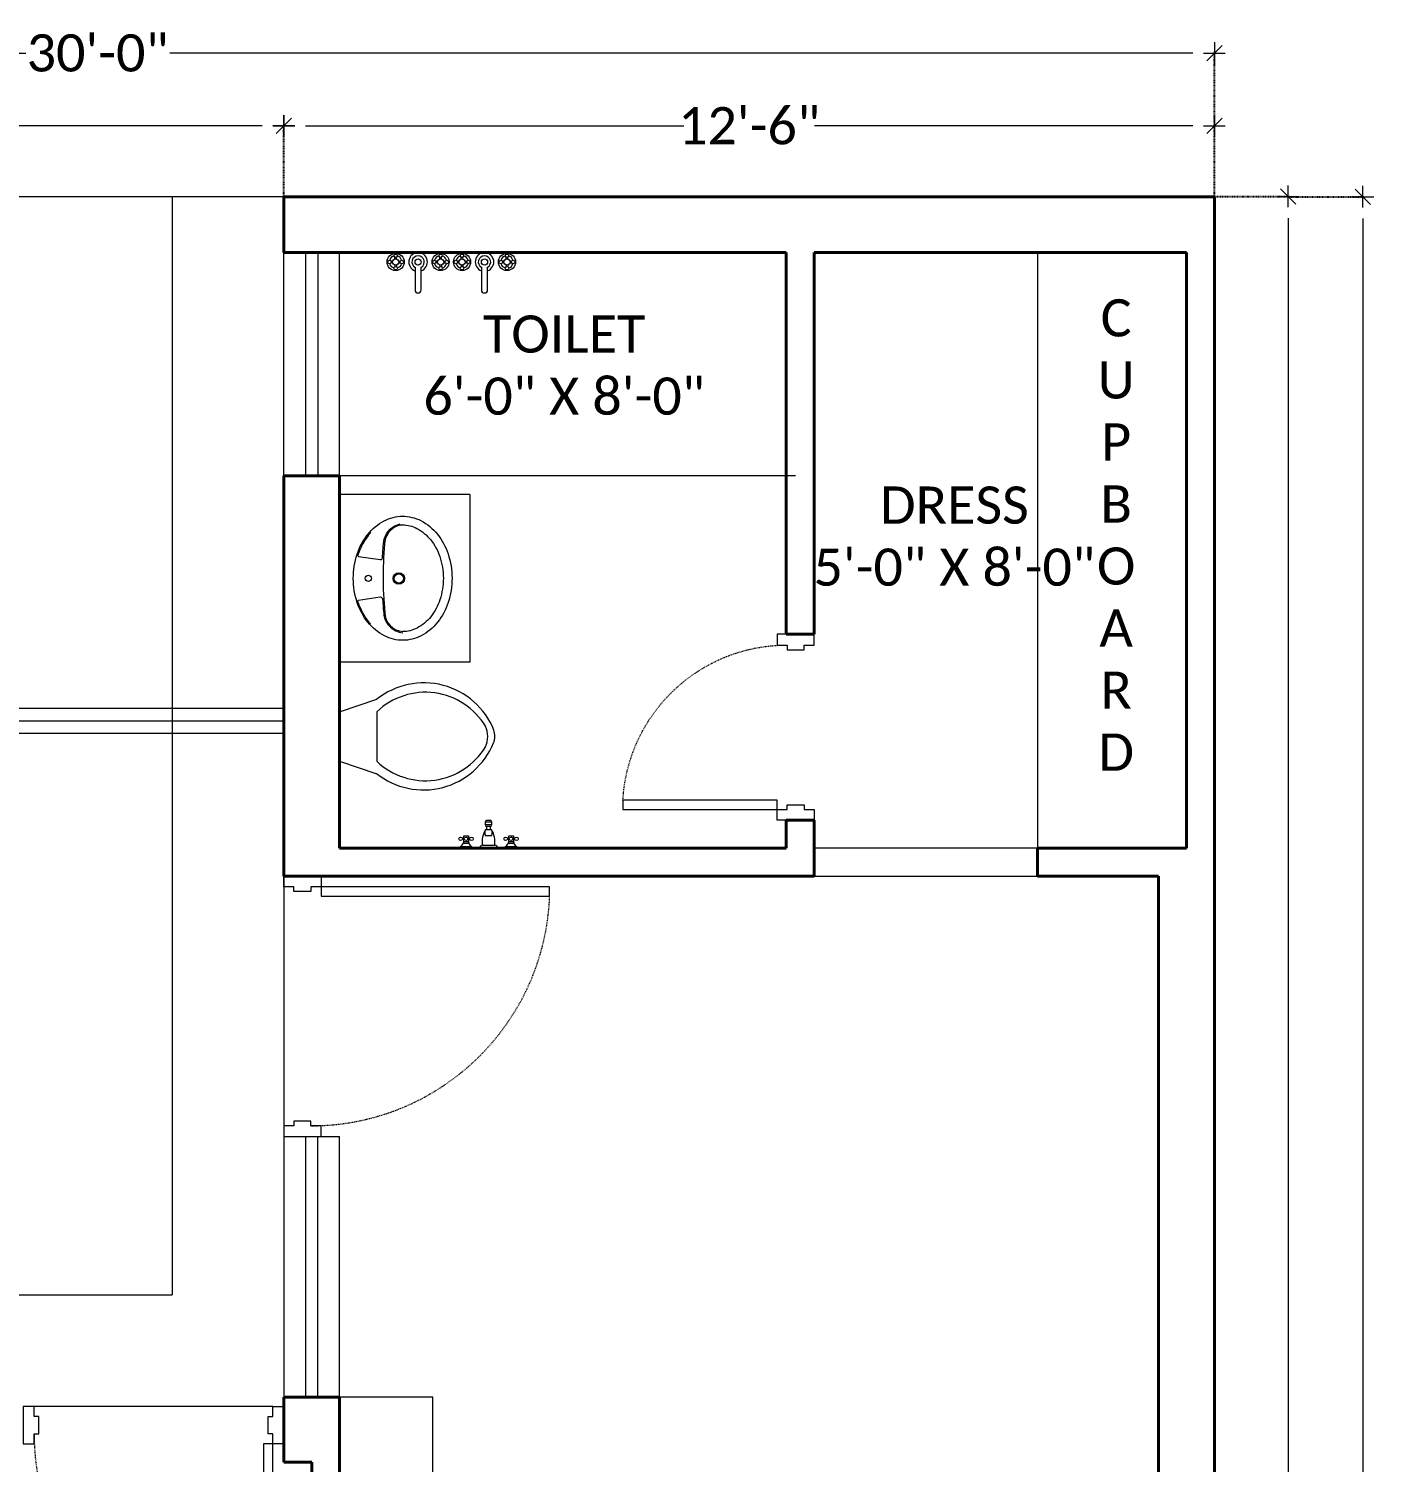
# Model space of a CAD drawing. Extents: x -454308 to 890911, y -14103 to 1343694.
# Drawn here: x 200175.7 to 200394.7, y 659012.1 to 659243.2 of the extents above; entities that cross this region are included whole.
import ezdxf
from ezdxf.lldxf.tags import DXFTag

# ---------------------------------------------------------------- set-up
doc = ezdxf.new("R2010")
doc.units = 0
doc.header["$MEASUREMENT"] = 0
doc.header["$PDMODE"] = 32
for name, pattern in [('0', [0]), ('DOT2', [3.175, 0, -3.175]), ('HIDDEN', [9.525, 6.35, -3.175])]:
    doc.linetypes.add(name, pattern=pattern)
for name, color, linetype, lineweight in [('AR- Dim', 159, 'Continuous', 9), ('AR-DOOR', 45, 'Continuous', 9), ('AR-FUR', 11, 'Continuous', 9), ('AR-Furn', 30, 'Continuous', 9), ('AR-GLASS', 4, 'Continuous', 13), ('AR-Projection', 210, 'DASHED2', 15), ('AR-RAILING', 11, 'Continuous', 9), ('AR-TEXT', 163, 'Continuous', 9), ('AR-WALL', 1, 'Continuous', 40), ('AR-Wall 2', 13, 'Continuous', 15), ('AR-WINDOW', 5, 'Continuous', 13), ('fixture', 150, 'Continuous', 15), ('FLOOR LINE', 142, '0', 5)]:
    doc.layers.add(name, color=color, linetype=linetype, lineweight=lineweight)
doc.styles.add('AA_06.0', font='CANDARA.TTF', dxfattribs={"height": 6})
tags = doc.linetypes.add('DASHED2', pattern=[0.375, 0.25, -0.125]).pattern_tags.tags
tags[6:7] = [DXFTag(74, 4), DXFTag(75, 0), DXFTag(340, '0'), DXFTag(46, 1.0), DXFTag(50, 0.0), DXFTag(44, 0.0), DXFTag(45, 0.0)]
tags[4:5] = [DXFTag(74, 4), DXFTag(75, 0), DXFTag(340, '0'), DXFTag(46, 1.0), DXFTag(50, 0.0), DXFTag(44, 0.0), DXFTag(45, 0.0)]
doc.dimstyles.new('AA_06.0', dxfattribs={"dimtxt": 6, "dimasz": 3.5, "dimexe": 0.18, "dimexo": 0.0625, "dimgap": 0.09, "dimtad": 0, "dimzin": 1, "dimdsep": 46, "dimlunit": 4, "dimtxsty": 'AA_06.0', "dimblk": 'DIM ARROW', "dimcen": 0.09, "dimclrd": 4, "dimclre": 256, "dimadec": 0, "dimazin": 0, "dimtfac": 1, "dimtofl": 0, "dimtmove": 0, "dimatfit": 3, "dimfxl": 1, "dimtolj": 1, "dimtzin": 0, "dimlwd": -1, "dimarcsym": 0})

# ---------------------------------------------------------------- blocks, each defined once
blk = doc.blocks.new('door 42')
at = {"lineweight": 15, "ltscale": 0.1}
blk.add_lwpolyline([(-0.75, 3), (0.75, 3), (0.75, 39.85), (-0.75, 39.85)], close=True, dxfattribs=at)
at = {"lineweight": 20, "ltscale": 0.1}
for points in [[(-2.5, 3), (-0.75, 3), (-0.75, 1.38), (0, 1.38), (0, -1.38), (-0.75, -1.38), (-0.75, -3), (-2.5, -3), (-2.5, 3)], [(39.5, 3), (37.75, 3), (37.75, 1.38), (37, 1.38), (37, -1.38), (37.75, -1.38), (37.75, -3), (39.5, -3), (39.5, 3)]]:
    blk.add_lwpolyline(points, dxfattribs=at)
at = {"linetype": 'HIDDEN', "ltscale": 0.002}
blk.add_arc((-0.75, 1.38), 38.5, 0, 87.7671, dxfattribs=at)
blk = doc.blocks.new('door 30')
at = {"lineweight": 20, "ltscale": 0.1}
for points in [[(3, 27.5), (3, 25.75), (1.38, 25.75), (1.38, 25), (-1.38, 25), (-1.38, 25.75), (-3, 25.75), (-3, 27.5), (3, 27.5)], [(3, -2.5), (3, -0.75), (1.38, -0.75), (1.38, 0), (-1.38, 0), (-1.38, -0.75), (-3, -0.75), (-3, -2.5), (3, -2.5)]]:
    blk.add_lwpolyline(points, dxfattribs=at)
at = {"lineweight": 15, "ltscale": 0.1}
blk.add_lwpolyline([(3, -0.75), (3, 0.75), (27.83, 0.75), (27.83, -0.75)], close=True, dxfattribs=at)
at = {"linetype": 'HIDDEN', "ltscale": 0.002}
blk.add_arc((1.38, -0.75), 26.5, 3.2449, 90, dxfattribs=at)
blk = doc.blocks.new('4T4T')
for p, q in [((81000.78, -5598.59), (80998.78, -5592.59)), ((81000.78, -5592.59), (81008.78, -5592.59)), ((81008.78, -5598.59), (81010.78, -5592.59))]:
    blk.add_line(p, q)
for centre, radius, start, end in [((81008.3, -5585.01), 12.17, 112.0284, 218.5307), ((81004.78, -5577.59), 4, 74.8605, 105.1395), ((81001.22, -5585.07), 12.17, 321.4691, 67.9714), ((81008.98, -5584.77), 11.33, 121.053, 223.6321), ((81004.78, -5578.71), 4, 65.7318, 114.2682), ((81000.58, -5584.77), 11.33, 316.3677, 58.9468)]:
    blk.add_arc(centre, radius, start, end)
blk = doc.blocks.new('Faucet - Bathroom top')
for p, q in [((-4.11, 0.12), (-4.38, 0.12)), ((-3.75, 0.48), (-3.75, 0.75)), ((-3.5, 0.48), (-3.5, 0.75)), ((-3.15, 0.12), (-2.88, 0.12)), ((3.14, 0.12), (2.88, 0.12)), ((3.5, 0.48), (3.5, 0.75)), ((3.75, 0.48), (3.75, 0.75)), ((4.1, 0.12), (4.38, 0.12)), ((-4.1, -0.12), (-4.38, -0.12)), ((-3.75, -0.48), (-3.75, -0.75)), ((-3.5, -0.48), (-3.5, -0.75)), ((-3.14, -0.12), (-2.88, -0.12)), ((-0.5, -0.86), (-0.5, -4.5)), ((0.5, -4.5), (0.5, -0.86)), ((3.15, -0.12), (2.88, -0.12)), ((3.5, -0.48), (3.5, -0.75)), ((3.75, -0.48), (3.75, -0.75)), ((4.11, -0.12), (4.38, -0.12))]:
    blk.add_line(p, q)
for centre, radius in [((-3.62, 0), 1.38), ((-4.62, 0), 0.28), ((-3.62, 0), 0.5), ((-3.62, 1), 0.28), ((-2.62, 0), 0.28), ((0, 0), 0.5), ((3.62, 0), 1.38), ((2.62, 0), 0.28), ((3.62, 0), 0.5), ((3.62, 1), 0.28), ((4.62, 0), 0.28), ((-3.62, -1), 0.28), ((3.62, -1), 0.28)]:
    blk.add_circle(centre, radius)
for centre, radius, start, end in [((-3.62, 0), 1, 105.2407, 164.2093), ((-3.62, 0), 1, 16.4413, 74.0789), ((0, 0), 1.5, 289.6514, 250.3603), ((0, 0), 1, 300.3431, 239.7554), ((3.62, 0), 1, 106.12, 164.0884), ((3.62, 0), 1, 16.2342, 73.9047), ((-3.62, 0), 1, 196.2342, 253.9047), ((-3.62, 0), 1, 286.12, 344.0884), ((3.62, 0), 1, 196.4413, 254.0789), ((3.62, 0), 1, 285.2407, 344.2093), ((0, -4.5), 0.5, 180, 0)]:
    blk.add_arc(centre, radius, start, end)
blk = doc.blocks.new('WASH-2')
blk.add_lwpolyline([(-8408.7, 58004.87, -0.120605), (-8409.51, 58001.52, -0.10507), (-8412.01, 57998.47, -0.088649), (-8415.59, 57996.53, -0.079738), (-8420.04, 57995.8, -0.079738), (-8424.5, 57996.51, -0.088649), (-8428.09, 57998.43, -0.10507), (-8430.6, 58001.47, -0.120605), (-8431.43, 58004.82, -0.120605), (-8430.62, 58008.17, -0.10507), (-8428.12, 58011.22, -0.088649), (-8424.54, 58013.16, -0.079738), (-8420.09, 58013.88, -0.079738), (-8415.63, 58013.18, -0.088649), (-8412.04, 58011.25, -0.10507), (-8409.53, 58008.21, -0.120605)], format="xyb", close=True)
blk.add_lwpolyline([(-8408.7, 58004.87, -0.120605), (-8409.51, 58001.52, -0.10507), (-8412.01, 57998.47, -0.088649), (-8415.59, 57996.53, -0.079738), (-8420.04, 57995.8, -0.079738), (-8424.5, 57996.51, -0.088649), (-8428.09, 57998.43, -0.10507), (-8430.6, 58001.47, -0.120605), (-8431.43, 58004.82, -0.120605), (-8430.62, 58008.17, -0.10507), (-8428.12, 58011.22, -0.088649), (-8424.54, 58013.16, -0.079738), (-8420.09, 58013.88, -0.079738), (-8415.63, 58013.18, -0.088649), (-8412.04, 58011.25, -0.10507), (-8409.53, 58008.21, -0.120605)], format="xyb", close=True)
for points in [[(-8429.82, 58004.44, -0.017243), (-8429.84, 58004.82, -0.120605), (-8429.2, 58007.43, -0.10507), (-8427.12, 58009.97, -0.088649), (-8424.04, 58011.64, -0.079738), (-8420.08, 58012.29, -0.079738), (-8416.12, 58011.66, -0.088649), (-8413.03, 58010, -0.10507), (-8410.94, 58007.47, -0.120605), (-8410.29, 58004.86, -0.120605)], [(-8429.82, 58004.44, -0.017243), (-8429.84, 58004.82, -0.120605), (-8429.2, 58007.43, -0.10507), (-8427.12, 58009.97, -0.088649), (-8424.04, 58011.64, -0.079738), (-8420.08, 58012.29, -0.079738), (-8416.12, 58011.66, -0.088649), (-8413.03, 58010, -0.10507), (-8410.94, 58007.47, -0.120605), (-8410.29, 58004.86, -0.120605)], [(-8428.44, 57998.99, 0.016805), (-8427.96, 57998.59, 0.092161), (-8424.31, 57996.65, 0.435128), (-8424.05, 57996.78), (-8423.48, 58000.73, 0.44775), (-8423.76, 58001.13, -0.015365), (-8427.24, 58001.44, -0.272514), (-8430.02, 58004.4, -0.272514)], [(-8428.44, 57998.99, 0.016805), (-8427.96, 57998.59, 0.092161), (-8424.31, 57996.65, 0.435128), (-8424.05, 57996.78), (-8423.48, 58000.73, 0.44775), (-8423.76, 58001.13, -0.015365), (-8427.24, 58001.44, -0.272514), (-8430.02, 58004.4, -0.272514)], [(-8411.69, 57998.99, -0.016805), (-8412.17, 57998.59, -0.092161), (-8415.83, 57996.65, -0.435128), (-8416.08, 57996.78), (-8416.65, 58000.73, -0.396344), (-8416.2, 58001.17, 0.011856), (-8413.29, 58001.4, 0.340407), (-8410.1, 58004.85)], [(-8411.69, 57998.99, -0.016805), (-8412.17, 57998.59, -0.092161), (-8415.83, 57996.65, -0.435128), (-8416.08, 57996.78), (-8416.65, 58000.73, -0.396344), (-8416.2, 58001.17, 0.011856), (-8413.29, 58001.4, 0.340407), (-8410.1, 58004.85)]]:
    blk.add_lwpolyline(points, format="xyb")
for centre, radius in [((-8420.02, 58004.14), 1.05), ((-8420.02, 58004.14), 1.05), ((-8420.02, 58004.14), 0.84), ((-8420.02, 58004.14), 0.84), ((-8420.07, 57998.56), 0.577), ((-8420.07, 57998.56), 0.577)]:
    blk.add_circle(centre, radius)
for centre, radius, start, end in [((-8426.11, 58005.28), 3.81, 192.7297, 253.7047), ((-8426.11, 58005.28), 3.81, 192.7297, 253.7047), ((-8413.88, 58005.17), 3.6, 271.2814, 355.1225), ((-8413.88, 58005.17), 3.6, 271.2814, 355.1225), ((-8420.22, 58065.6), 64.35, 263.7877, 275.7231), ((-8420.22, 58065.6), 64.35, 263.7877, 275.7231)]:
    blk.add_arc(centre, radius, start, end)
blk = doc.blocks.new('Faucet - Bathroom front')
for p, q in [((-0.5, 4.25), (0.5, 4.25)), ((0.5, 3.75), (-0.5, 3.75)), ((-0.5, 3), (0.5, 3)), ((-0.25, 3), (-0.25, 3.5)), ((0.25, 3.5), (0.25, 3)), ((-5, 0), (-2.25, 0)), ((-4.5087, 0.25), (-2.7408, 0.25)), ((-4, 1.625), (-4.25, 1.625)), ((-4, 1.375), (-4.25, 1.375)), ((-3.1442, 0.75), (-4.0979, 0.75)), ((-3.25, 1.625), (-3, 1.625)), ((-3.25, 1.375), (-3, 1.375)), ((-1.5, 0), (1.5, 0)), ((-1, 0.5), (1, 0.5)), ((0.5, 2), (-0.5, 2)), ((2.25, 0), (5, 0)), ((2.7413, 0.25), (4.5092, 0.25)), ((3.25, 1.625), (3, 1.625)), ((3.25, 1.375), (3, 1.375)), ((4.1058, 0.75), (3.1521, 0.75)), ((4, 1.625), (4.25, 1.625)), ((4, 1.375), (4.25, 1.375))]:
    blk.add_line(p, q)
for points in [[(-0.5, 3.75), (-0.5, 4.25)], [(-0.25, 4.5), (0.25, 4.5)], [(0.25, 3.5), (-0.25, 3.5)], [(0.5, 4.25), (0.5, 3.75)]]:
    blk.add_lwpolyline(points)
for points in [[(-4, 1), (-4, 2), (-3.25, 2), (-3.25, 1)], [(3.25, 1), (3.25, 2), (4, 2), (4, 1)]]:
    blk.add_lwpolyline(points, close=True)
for centre in [(-4.5, 1.5), (-3.625, 1.5), (-2.75, 1.5), (2.75, 1.5), (3.625, 1.5), (4.5, 1.5)]:
    blk.add_circle(centre, 0.2795)
for centre, radius, start, end in [((3, 1), 4.0311, 150.2551, 187.125), ((0.6413, 2.5), 1.246, 156.3417, 203.6583), ((-0.2575, 4.2575), 0.2426, 88.22243, 181.7776), ((-0.2575, 3.7425), 0.2426, 178.2224, 271.7776), ((0.2575, 4.2575), 0.2426, 358.2224, 91.77757), ((0.2575, 3.7425), 0.2426, 268.2224, 1.777565), ((-3, 1), 4.0311, 352.875, 29.74488), ((-0.6413, 2.5), 1.246, 336.3417, 23.65835), ((-5.375, 1.375), 1.4252, 285.2551, 344.7449), ((-1.875, 1.375), 1.4252, 195.2551, 254.7449), ((-0.7962, -0.2038), 0.7327, 106.1502, 163.8498), ((0.7962, -0.2038), 0.7327, 16.1502, 73.84979), ((1.875, 1.375), 1.4252, 285.2551, 344.7449), ((5.375, 1.375), 1.4252, 195.2551, 254.7449)]:
    blk.add_arc(centre, radius, start, end)
blk = doc.blocks.new('DIM ARROW')
at = {"color": 3, "ltscale": 0.1}
for p, q in [((-0.5, 0), (0.5, 0)), ((-0.354, -0.354), (0.354, 0.354)), ((0, 0.5), (0, -0.5))]:
    blk.add_line(p, q, dxfattribs=at)
blk = doc.blocks.new('*D547')
at = {"layer": 'AR- Dim', "linetype": 'DOT2', "lineweight": -2, "ltscale": 0.00125}
for p, q in [((200006.83, 659216.2), (200006.83, 659227.75)), ((200216.83, 659216.2), (200216.83, 659227.75))]:
    blk.add_line(p, q, dxfattribs=at)
at = {"layer": 'AR- Dim', "color": 4, "ltscale": 0.00125}
for p, q in [((200010.33, 659227.57), (200101.24, 659227.57)), ((200213.33, 659227.57), (200122.42, 659227.57))]:
    blk.add_line(p, q, dxfattribs=at)
at = {"layer": 'DEFPOINTS', "color": 0, "lineweight": 30, "ltscale": 0.00125}
for p in [(200216.83, 659227.57), (200006.83, 659216.14), (200216.83, 659216.14)]:
    blk.add_point(p, dxfattribs=at)
at = {"layer": 'AR- Dim', "color": 4, "ltscale": 0.00125, "xscale": 3.5, "yscale": 3.5, "zscale": 3.5, "rotation": 180}
blk.add_blockref('DIM ARROW', (200006.83, 659227.57), dxfattribs=at)
at = {"layer": 'AR- Dim', "color": 4, "ltscale": 0.00125, "xscale": 3.5, "yscale": 3.5, "zscale": 3.5}
blk.add_blockref('DIM ARROW', (200216.83, 659227.57), dxfattribs=at)
at = {"layer": 'AR- Dim', "color": 0, "ltscale": 0.00125, "insert": (200111.83, 659227.57), "char_height": 6, "attachment_point": 5, "style": 'AA_06.0'}
blk.add_mtext('\\A1;17\'-6"', dxfattribs=at)
blk = doc.blocks.new('*D548')
at = {"layer": 'AR- Dim', "linetype": 'DOT2', "lineweight": -2, "ltscale": 0.00125}
for p, q in [((200216.83, 659216.2), (200216.83, 659227.75)), ((200366.83, 659216.2), (200366.83, 659227.75))]:
    blk.add_line(p, q, dxfattribs=at)
at = {"layer": 'AR- Dim', "color": 4, "ltscale": 0.00125}
for p, q in [((200220.33, 659227.57), (200281.29, 659227.57)), ((200363.33, 659227.57), (200302.37, 659227.57))]:
    blk.add_line(p, q, dxfattribs=at)
at = {"layer": 'DEFPOINTS', "color": 0, "lineweight": 30, "ltscale": 0.00125}
for p in [(200366.83, 659227.57), (200216.83, 659216.14), (200366.83, 659216.14)]:
    blk.add_point(p, dxfattribs=at)
at = {"layer": 'AR- Dim', "color": 4, "ltscale": 0.00125, "xscale": 3.5, "yscale": 3.5, "zscale": 3.5, "rotation": 180}
blk.add_blockref('DIM ARROW', (200216.83, 659227.57), dxfattribs=at)
at = {"layer": 'AR- Dim', "color": 4, "ltscale": 0.00125, "xscale": 3.5, "yscale": 3.5, "zscale": 3.5}
blk.add_blockref('DIM ARROW', (200366.83, 659227.57), dxfattribs=at)
at = {"layer": 'AR- Dim', "color": 0, "ltscale": 0.00125, "insert": (200291.83, 659227.57), "char_height": 6, "attachment_point": 5, "style": 'AA_06.0'}
blk.add_mtext('\\A1;12\'-6"', dxfattribs=at)
blk = doc.blocks.new('*D549')
at = {"layer": 'AR- Dim', "linetype": 'DOT2', "lineweight": -2, "ltscale": 0.00125}
for p, q in [((200006.83, 659227.64), (200006.83, 659239.49)), ((200366.83, 659227.64), (200366.83, 659239.49))]:
    blk.add_line(p, q, dxfattribs=at)
at = {"layer": 'AR- Dim', "color": 4, "ltscale": 0.00125}
for p, q in [((200010.33, 659239.31), (200175.22, 659239.31)), ((200363.33, 659239.31), (200198.43, 659239.31))]:
    blk.add_line(p, q, dxfattribs=at)
at = {"layer": 'DEFPOINTS', "color": 0, "lineweight": 30, "ltscale": 0.00125}
for p in [(200366.83, 659239.31), (200006.83, 659227.57), (200366.83, 659227.57)]:
    blk.add_point(p, dxfattribs=at)
at = {"layer": 'AR- Dim', "color": 4, "ltscale": 0.00125, "xscale": 3.5, "yscale": 3.5, "zscale": 3.5, "rotation": 180}
blk.add_blockref('DIM ARROW', (200006.83, 659239.31), dxfattribs=at)
at = {"layer": 'AR- Dim', "color": 4, "ltscale": 0.00125, "xscale": 3.5, "yscale": 3.5, "zscale": 3.5}
blk.add_blockref('DIM ARROW', (200366.83, 659239.31), dxfattribs=at)
at = {"layer": 'AR- Dim', "color": 0, "ltscale": 0.00125, "insert": (200186.83, 659239.31), "char_height": 6, "attachment_point": 5, "style": 'AA_06.0'}
blk.add_mtext('\\A1;30\'-0"', dxfattribs=at)
blk = doc.blocks.new('*D561')
at = {"layer": 'AR- Dim', "linetype": 'DOT2', "lineweight": -2, "ltscale": 0.00125}
for p, q in [((200366.89, 659216.2), (200378.91, 659216.2)), ((200366.89, 658577.14), (200378.91, 658577.14))]:
    blk.add_line(p, q, dxfattribs=at)
at = {"layer": 'AR- Dim', "color": 4, "ltscale": 0.00125}
for p, q in [((200378.73, 659212.7), (200378.73, 658907.56)), ((200378.73, 658580.64), (200378.73, 658885.77))]:
    blk.add_line(p, q, dxfattribs=at)
at = {"layer": 'DEFPOINTS', "color": 0, "lineweight": 30, "ltscale": 0.00125}
for p in [(200366.83, 659216.2), (200378.73, 659216.2), (200366.83, 658577.14)]:
    blk.add_point(p, dxfattribs=at)
at = {"layer": 'AR- Dim', "color": 4, "ltscale": 0.00125, "xscale": 3.5, "yscale": 3.5, "zscale": 3.5}
for p, rotation in [((200378.73, 659216.2), 90), ((200378.73, 658577.14), 270)]:
    blk.add_blockref('DIM ARROW', p, dxfattribs=dict(at, rotation=rotation))
at = {"layer": 'AR- Dim', "color": 0, "ltscale": 0.00125, "insert": (200378.73, 658896.67), "char_height": 6, "attachment_point": 5, "rotation": 90, "style": 'AA_06.0'}
blk.add_mtext('\\A1;53\'-3"', dxfattribs=at)
blk = doc.blocks.new('*D562')
at = {"layer": 'AR- Dim', "linetype": 'DOT2', "lineweight": -2, "ltscale": 0.00125}
for p, q in [((200378.79, 659216.14), (200390.94, 659216.14)), ((200378.79, 658316.14), (200390.94, 658316.14))]:
    blk.add_line(p, q, dxfattribs=at)
at = {"layer": 'AR- Dim', "color": 4, "ltscale": 0.00125}
for p, q in [((200390.76, 659212.64), (200390.76, 658777.38)), ((200390.76, 658319.64), (200390.76, 658754.89))]:
    blk.add_line(p, q, dxfattribs=at)
at = {"layer": 'DEFPOINTS', "color": 0, "lineweight": 30, "ltscale": 0.00125}
for p in [(200378.73, 659216.14), (200378.73, 658316.14), (200390.76, 658316.14)]:
    blk.add_point(p, dxfattribs=at)
at = {"layer": 'AR- Dim', "color": 4, "ltscale": 0.00125, "xscale": 3.5, "yscale": 3.5, "zscale": 3.5}
for p, rotation in [((200390.76, 659216.14), 90), ((200390.76, 658316.14), 270)]:
    blk.add_blockref('DIM ARROW', p, dxfattribs=dict(at, rotation=rotation))
at = {"layer": 'AR- Dim', "color": 0, "ltscale": 0.00125, "insert": (200390.76, 658766.14), "char_height": 6, "attachment_point": 5, "rotation": 90, "style": 'AA_06.0'}
blk.add_mtext('\\A1;75\'-0"', dxfattribs=at)

msp = doc.modelspace()

# ---------------------------------------------------------------- linework, layer by layer
at = {"layer": 'AR-FUR'}
msp.add_lwpolyline([(200240.828, 658968.635), (200240.828, 659022.635), (200225.828, 659022.635), (200225.828, 658968.635)], close=True, dxfattribs=at)
at = {"layer": 'AR-Furn', "ltscale": 0.1}
msp.add_line((200338.328, 659207.135), (200338.328, 659111.135), dxfattribs=at)
at = {"layer": 'AR-GLASS', "ltscale": 0.1}
for p, q in [((200220.328, 659207.135), (200220.328, 659171.135)), ((200222.328, 659207.135), (200222.328, 659171.135)), ((200220.328, 659064.635), (200220.328, 659022.635)), ((200222.328, 659022.635), (200222.328, 659064.635))]:
    msp.add_line(p, q, dxfattribs=at)
at = {"layer": 'AR-Projection', "linetype": 'Continuous', "ltscale": 0.1}
msp.add_line((200216.828, 659216.135), (200006.828, 659216.135), dxfattribs=at)
at = {"layer": 'AR-Projection', "ltscale": 0.05}
for p, q in [((200198.828, 659216.135), (200198.828, 659039.135)), ((200338.328, 659111.135), (200302.328, 659111.135)), ((200302.328, 659106.635), (200338.328, 659106.635)), ((200006.828, 659039.135), (200198.828, 659039.135))]:
    msp.add_line(p, q, dxfattribs=at)
at = {"layer": 'AR-RAILING', "ltscale": 3}
for p, q in [((200216.828, 659131.635), (200011.328, 659131.635)), ((200216.828, 659129.635), (200011.328, 659129.635))]:
    msp.add_line(p, q, dxfattribs=at)
at = {"layer": 'AR-WALL', "ltscale": 3}
for p, q in [((200216.828, 659216.135), (200366.828, 659216.135)), ((200216.828, 659216.135), (200216.828, 659207.135)), ((200366.828, 659216.135), (200366.828, 658577.135)), ((200216.828, 659207.135), (200297.828, 659207.135)), ((200297.828, 659145.635), (200297.828, 659207.135)), ((200302.328, 659207.135), (200362.328, 659207.135)), ((200302.328, 659145.635), (200302.328, 659207.135)), ((200362.328, 659207.135), (200362.328, 659111.135)), ((200225.828, 659171.135), (200216.828, 659171.135)), ((200216.828, 659171.135), (200216.828, 659106.635)), ((200225.828, 659171.135), (200225.828, 659111.135)), ((200297.828, 659145.635), (200302.328, 659145.635)), ((200297.828, 659115.635), (200302.328, 659115.635)), ((200297.828, 659111.135), (200297.828, 659115.635)), ((200302.328, 659106.635), (200302.328, 659115.635)), ((200225.828, 659111.135), (200297.828, 659111.135)), ((200338.328, 659111.135), (200338.328, 659106.635)), ((200338.328, 659111.135), (200362.328, 659111.135)), ((200216.828, 659106.635), (200302.328, 659106.635)), ((200338.328, 659106.635), (200357.828, 659106.635)), ((200357.828, 659106.635), (200357.828, 658920.635)), ((200216.828, 659022.635), (200216.828, 659012.135)), ((200216.828, 659022.635), (200225.828, 659022.635)), ((200225.828, 658920.635), (200225.828, 659022.635)), ((200216.828, 659012.135), (200221.328, 659012.135)), ((200221.328, 658911.635), (200221.328, 659012.135))]:
    msp.add_line(p, q, dxfattribs=at)
at = {"layer": 'AR-Wall 2', "ltscale": 3}
msp.add_line((200216.828, 659133.635), (200011.328, 659133.635), dxfattribs=at)
at = {"layer": 'AR-WINDOW', "ltscale": 0.1}
for p, q in [((200216.828, 659171.135), (200216.828, 659207.135)), ((200225.828, 659171.135), (200225.828, 659207.135)), ((200216.828, 659064.635), (200225.828, 659064.635)), ((200216.828, 659064.635), (200216.828, 659022.635)), ((200225.828, 659022.635), (200225.828, 659064.635))]:
    msp.add_line(p, q, dxfattribs=at)
at = {"layer": 'fixture', "ltscale": 0.1}
for p, q in [((200299.328, 659171.135), (200225.828, 659171.135)), ((200246.828, 659168.135), (200225.828, 659168.135)), ((200246.828, 659168.135), (200246.828, 659141.135)), ((200246.828, 659141.135), (200225.828, 659141.135))]:
    msp.add_line(p, q, dxfattribs=at)
at = {"layer": 'FLOOR LINE', "ltscale": 0.1}
for p, q in [((200216.828, 659106.635), (200216.828, 659064.635)), ((200215.078, 659021.135), (200176.578, 659021.135))]:
    msp.add_line(p, q, dxfattribs=at)

# ---------------------------------------------------------------- block references
at = {"layer": 'AR-DOOR', "xscale": -1}
msp.add_blockref('door 30', (200299.328, 659118.135), dxfattribs=at)
at = {"layer": 'AR-DOOR'}
for p, rotation in [((200219.828, 659104.135), 270), ((200214.328, 659018.135), 180)]:
    msp.add_blockref('door 42', p, dxfattribs=dict(at, rotation=rotation))
at = {"layer": 'fixture', "ltscale": 0.1}
for name, p in [('Faucet - Bathroom top', (200238.476, 659205.635)), ('Faucet - Bathroom top', (200249.18, 659205.635)), ('Faucet - Bathroom front', (200249.828, 659111.135))]:
    msp.add_blockref(name, p, dxfattribs=at)
at = {"layer": 'fixture', "color": 0, "xscale": 0.8800000008109237, "yscale": 0.8800000008109237, "zscale": 0.8800000008110268, "rotation": 270}
msp.add_blockref('WASH-2', (149191.726, 651744.989), dxfattribs=at)
at = {"layer": 'fixture', "ltscale": 0.1, "rotation": 270}
msp.add_blockref('4T4T', (205824.418, 740133.917), dxfattribs=at)

# ---------------------------------------------------------------- texts
at = {"layer": 'AR-TEXT', "char_height": 6, "width": 97.77399, "attachment_point": 2, "style": 'AA_06.0'}
for s, insert in [('\\A1;C\\PU\\PP\\PB\\PO\\PA\\PR\\PD', (200350.99, 659199.627)), ('TOILET\\P6\'-0" X 8\'-0"', (200262.021, 659197.012)), ('\\A1;DRESS\\P5\'-0" X 8\'-0"', (200324.908, 659169.44))]:
    msp.add_mtext(s, dxfattribs=dict(at, insert=insert))

# ---------------------------------------------------------------- dimensions: what is measured, and where the dimension line sits
at = {"layer": 'AR- Dim', "ltscale": 0.00125}
for base, p1, p2, picture, middle in [((200366.828, 659239.305), (200006.828, 659227.575), (200366.828, 659227.575), '*D549', (200186.828, 659239.305)), ((200216.828, 659227.575), (200006.828, 659216.135), (200216.828, 659216.135), '*D547', (200111.828, 659227.575)), ((200366.828, 659227.575), (200216.828, 659216.135), (200366.828, 659216.135), '*D548', (200291.828, 659227.575))]:
    dim = msp.add_linear_dim(base=base, p1=p1, p2=p2, dimstyle='AA_06.0', dxfattribs=at)
    dim.commit()
    dim.dimension.update_dxf_attribs({"geometry": picture, "text_midpoint": middle})
for base, p1, p2, picture, middle in [((200378.728, 659216.198), (200366.828, 658577.135), (200366.828, 659216.198), '*D561', (200378.728, 658896.667)), ((200390.763, 658316.135), (200378.728, 659216.135), (200378.728, 658316.135), '*D562', (200390.763, 658766.135))]:
    dim = msp.add_linear_dim(base=base, p1=p1, p2=p2, angle=90, dimstyle='AA_06.0', dxfattribs=at)
    dim.commit()
    dim.dimension.update_dxf_attribs({"geometry": picture, "text_midpoint": middle})

doc.saveas('drawing.dxf')
